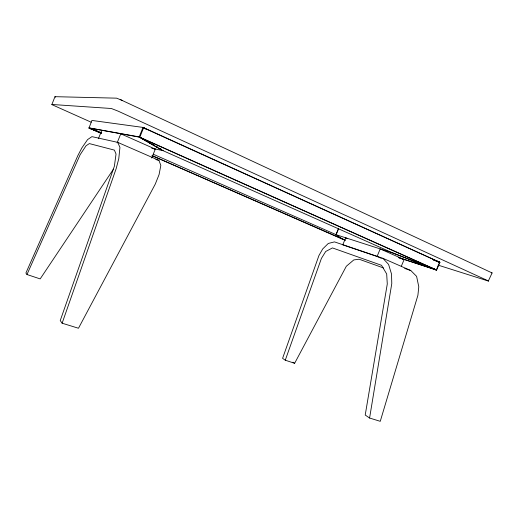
<?xml version="1.0" encoding="UTF-8"?>
<svg xmlns="http://www.w3.org/2000/svg" width="518" height="518" viewBox="0 0 518 518"><rect width="100%" height="100%" fill="white"/><g stroke="black" fill="none" stroke-linecap="round" stroke-linejoin="round"><path stroke-width="0.78" d="M122.287 100.421L116.582 98.161L54.966 96.678L55.555 97.196M54.966 96.678L51.852 104.604L91.162 122.209M382.873 258.294L410.793 270.532L416.601 276.353L418.784 286.791L417.909 295.26L380.257 421.322L369.587 418.032L391.783 283.56L391.524 274.074L388.584 264.407L382.873 258.294L334.492 241.887L328.295 243.454L322.695 248.951L318.913 255.588L282.582 358.352L285.276 360.198L294.632 363.306L346.322 266.252L353.813 259.919L359.142 259.227L383.443 267.935M143.603 127.842L439.646 262.225L436.389 269.943L392.022 252.635L163.06 150.673L139.763 137.341L143.641 127.668L146.354 129.319M117.754 142.379L158.942 160.353L160.833 165.443L159.065 174.611L155.264 184.123L78.477 328.25L62.128 323.206L116.181 168.583L118.771 158.683L119.936 147.397L117.754 142.379L91.939 136.648L87.6 139.575L81.902 147.85L77.907 155.484L25.9 273.038L26.975 274.527L40.184 278.904L113.455 169.146M285.276 360.198L321.419 258.398L325.699 251.495L332.465 247.928L381.546 265.313L386.681 273.957L387.283 283.974L365.216 415.035L369.587 418.032M101.619 132.951L88.986 128.056L91.906 120.435L143.013 127.422L144.38 128.25M98.426 138.714L101.761 130.368M117.12 142.916L120.778 133.799L155.303 149.119L151.716 158.029M151.677 148.213L162.535 150.55L138.85 136.83L88.954 127.894L139.141 137.108L143.013 127.422L143.356 127.791M338.383 228.852L336.13 234.725L392.275 252.784L436.609 270.079L439.873 262.361L433.851 260.03M338.5 228.891L335.949 234.615L153.296 154.234M139.763 137.341L436.389 269.943L139.815 137.225M347.157 238.481L345.681 237.833L342.774 244.826L377.065 256.462L380.212 248.938L404.131 259.55L401.34 266.194M438.118 265.132L488.325 281.034L492.1 272.934L120.189 99.534M26.975 274.527L80.141 154.707L86.046 145.759L89.349 143.59L114.413 150.116L116.032 154.053L114.394 166.149L60.23 320.577L62.128 323.206M152.324 155.795L345.532 240.281M437.561 261.642L439.873 262.361L438.183 261.972M89.743 128.186L101.321 133.43M142.638 127.454L143.013 127.422M491.75 272.928L492.1 272.934M439.452 262.341L439.873 262.361M51.858 104.468L111.351 108.502L118.026 111.105L488.649 281.054M88.986 128.056L94.703 130.115M139.141 137.108L139.569 137.16M153.768 148.789L155.303 149.119M155.847 159.563L158.942 160.353M345.079 240.048L343.233 239.53L335.949 234.615M403.509 259.136L436.609 270.079L398.342 257.556M399.585 258.061L404.131 259.55M404.688 268.428L410.793 270.532M433.598 259.932L439.646 262.225L143.641 127.668M436.253 261.085L439.646 262.225L432.867 259.609M96.212 130.691L98.472 131.559M101.392 132.835L89.497 128.244L100.919 133.145M377.065 256.462L381.423 258.365M151.949 155.517L343.013 239.407M487.425 280.4L488.344 280.821M141.926 138.41L143.331 139.2M144.736 139.996L146.84 141.181M148.951 142.366L150.356 143.162M152.467 144.347L153.872 145.137M155.976 146.329L157.381 147.118M159.492 148.303L161.597 149.495M145.053 140.255L147.112 141.414M148.485 142.185L150.544 143.35M151.91 144.121L153.969 145.28M156.028 146.445L157.401 147.216M159.46 148.375L161.512 149.54M292.987 362.192L294.632 363.306M341.796 238.435L343.071 239.322L341.867 238.442M163.002 150.285L163.06 150.673"/></g></svg>
